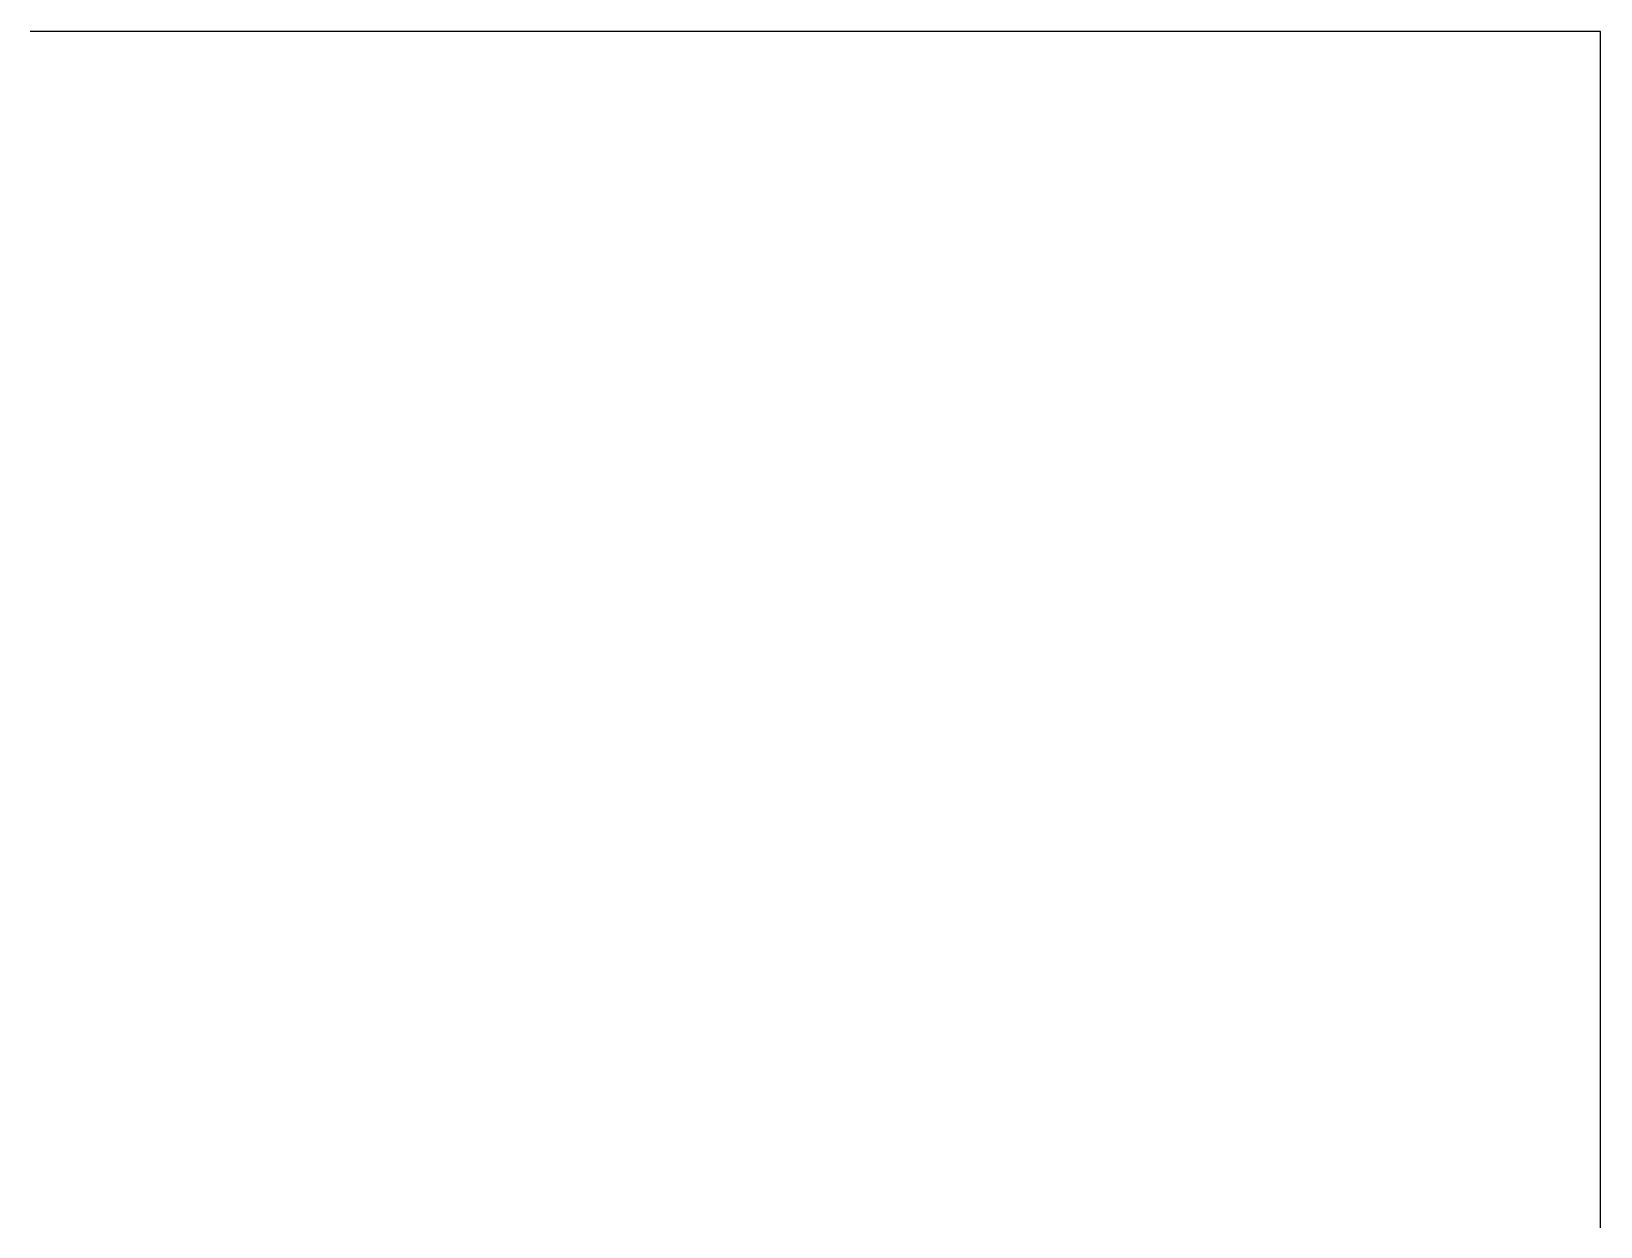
# Model space of a CAD drawing. Extents: x 7 to 316, y 15 to 485.
# Drawn here: x 238.7 to 315.9, y 426.4 to 485.2 of the extents above; entities that cross this region are included whole.
import ezdxf

# ---------------------------------------------------------------- set-up
doc = ezdxf.new("R2010")
doc.units = 0

msp = doc.modelspace()

# ---------------------------------------------------------------- linework, layer by layer
at = {"layer": 'contour_0'}
for p, q in [((238.75, 485.25), (238.625, 485.25)), ((238.875, 485.25), (238.75, 485.25)), ((239, 485.25), (238.875, 485.25)), ((239.125, 485.25), (239, 485.25)), ((239.25, 485.25), (239.125, 485.25)), ((239.375, 485.25), (239.25, 485.25)), ((239.5, 485.25), (239.375, 485.25)), ((239.625, 485.25), (239.5, 485.25)), ((239.75, 485.25), (239.625, 485.25)), ((239.875, 485.25), (239.75, 485.25)), ((240, 485.25), (239.875, 485.25)), ((240.125, 485.25), (240, 485.25)), ((240.25, 485.25), (240.125, 485.25)), ((240.375, 485.25), (240.25, 485.25)), ((240.5, 485.25), (240.375, 485.25)), ((240.625, 485.25), (240.5, 485.25)), ((240.75, 485.25), (240.625, 485.25)), ((240.875, 485.25), (240.75, 485.25)), ((241, 485.25), (240.875, 485.25)), ((241.125, 485.25), (241, 485.25)), ((241.25, 485.25), (241.125, 485.25)), ((241.375, 485.25), (241.25, 485.25)), ((241.5, 485.25), (241.375, 485.25)), ((241.625, 485.25), (241.5, 485.25)), ((241.75, 485.25), (241.625, 485.25)), ((241.875, 485.25), (241.75, 485.25)), ((242, 485.25), (241.875, 485.25)), ((242.125, 485.25), (242, 485.25)), ((242.25, 485.25), (242.125, 485.25)), ((242.375, 485.25), (242.25, 485.25)), ((242.5, 485.25), (242.375, 485.25)), ((242.625, 485.25), (242.5, 485.25)), ((242.75, 485.25), (242.625, 485.25)), ((242.875, 485.25), (242.75, 485.25)), ((243, 485.25), (242.875, 485.25)), ((243.125, 485.25), (243, 485.25)), ((243.25, 485.25), (243.125, 485.25)), ((243.375, 485.25), (243.25, 485.25)), ((243.5, 485.25), (243.375, 485.25)), ((243.625, 485.25), (243.5, 485.25)), ((243.75, 485.25), (243.625, 485.25)), ((243.875, 485.25), (243.75, 485.25)), ((244, 485.25), (243.875, 485.25)), ((244.125, 485.25), (244, 485.25)), ((244.25, 485.25), (244.125, 485.25)), ((244.375, 485.25), (244.25, 485.25)), ((244.5, 485.25), (244.375, 485.25)), ((244.625, 485.25), (244.5, 485.25)), ((244.75, 485.25), (244.625, 485.25)), ((244.875, 485.25), (244.75, 485.25)), ((245, 485.25), (244.875, 485.25)), ((245.125, 485.25), (245, 485.25)), ((245.25, 485.25), (245.125, 485.25)), ((245.375, 485.25), (245.25, 485.25)), ((245.5, 485.25), (245.375, 485.25)), ((245.625, 485.25), (245.5, 485.25)), ((245.75, 485.25), (245.625, 485.25)), ((245.875, 485.25), (245.75, 485.25)), ((246, 485.25), (245.875, 485.25)), ((246.125, 485.25), (246, 485.25)), ((246.25, 485.25), (246.125, 485.25)), ((246.375, 485.25), (246.25, 485.25)), ((246.5, 485.25), (246.375, 485.25)), ((246.625, 485.25), (246.5, 485.25)), ((246.75, 485.25), (246.625, 485.25)), ((246.875, 485.25), (246.75, 485.25)), ((247, 485.25), (246.875, 485.25)), ((247.125, 485.25), (247, 485.25)), ((247.25, 485.25), (247.125, 485.25)), ((247.375, 485.25), (247.25, 485.25)), ((247.5, 485.25), (247.375, 485.25)), ((247.625, 485.25), (247.5, 485.25)), ((247.75, 485.25), (247.625, 485.25)), ((247.875, 485.25), (247.75, 485.25)), ((248, 485.25), (247.875, 485.25)), ((248.125, 485.25), (248, 485.25)), ((248.25, 485.25), (248.125, 485.25)), ((248.375, 485.25), (248.25, 485.25)), ((248.5, 485.25), (248.375, 485.25)), ((248.625, 485.25), (248.5, 485.25)), ((248.75, 485.25), (248.625, 485.25)), ((248.875, 485.25), (248.75, 485.25)), ((249, 485.25), (248.875, 485.25)), ((249.125, 485.25), (249, 485.25)), ((249.25, 485.25), (249.125, 485.25)), ((249.375, 485.25), (249.25, 485.25)), ((249.5, 485.25), (249.375, 485.25)), ((249.625, 485.25), (249.5, 485.25)), ((249.75, 485.25), (249.625, 485.25)), ((249.875, 485.25), (249.75, 485.25)), ((250, 485.25), (249.875, 485.25)), ((250.125, 485.25), (250, 485.25)), ((250.25, 485.25), (250.125, 485.25)), ((250.375, 485.25), (250.25, 485.25)), ((250.5, 485.25), (250.375, 485.25)), ((250.625, 485.25), (250.5, 485.25)), ((250.75, 485.25), (250.625, 485.25)), ((250.875, 485.25), (250.75, 485.25)), ((251, 485.25), (250.875, 485.25)), ((251.125, 485.25), (251, 485.25)), ((251.25, 485.25), (251.125, 485.25)), ((251.375, 485.25), (251.25, 485.25)), ((251.5, 485.25), (251.375, 485.25)), ((251.625, 485.25), (251.5, 485.25)), ((251.75, 485.25), (251.625, 485.25)), ((251.875, 485.25), (251.75, 485.25)), ((252, 485.25), (251.875, 485.25)), ((252.125, 485.25), (252, 485.25)), ((252.25, 485.25), (252.125, 485.25)), ((252.375, 485.25), (252.25, 485.25)), ((252.5, 485.25), (252.375, 485.25)), ((252.625, 485.25), (252.5, 485.25)), ((252.75, 485.25), (252.625, 485.25)), ((252.875, 485.25), (252.75, 485.25)), ((253, 485.25), (252.875, 485.25)), ((253.125, 485.25), (253, 485.25)), ((253.25, 485.25), (253.125, 485.25)), ((253.375, 485.25), (253.25, 485.25)), ((253.5, 485.25), (253.375, 485.25)), ((253.625, 485.25), (253.5, 485.25)), ((253.75, 485.25), (253.625, 485.25)), ((253.875, 485.25), (253.75, 485.25)), ((254, 485.25), (253.875, 485.25)), ((254.125, 485.25), (254, 485.25)), ((254.25, 485.25), (254.125, 485.25)), ((254.375, 485.25), (254.25, 485.25)), ((254.5, 485.25), (254.375, 485.25)), ((254.625, 485.25), (254.5, 485.25)), ((254.75, 485.25), (254.625, 485.25)), ((254.875, 485.25), (254.75, 485.25)), ((255, 485.25), (254.875, 485.25)), ((255.125, 485.25), (255, 485.25)), ((255.25, 485.25), (255.125, 485.25)), ((255.375, 485.25), (255.25, 485.25)), ((255.5, 485.25), (255.375, 485.25)), ((255.625, 485.25), (255.5, 485.25)), ((255.75, 485.25), (255.625, 485.25)), ((255.875, 485.25), (255.75, 485.25)), ((256, 485.25), (255.875, 485.25)), ((256.125, 485.25), (256, 485.25)), ((256.25, 485.25), (256.125, 485.25)), ((256.375, 485.25), (256.25, 485.25)), ((256.5, 485.25), (256.375, 485.25)), ((256.625, 485.25), (256.5, 485.25)), ((256.75, 485.25), (256.625, 485.25)), ((256.875, 485.25), (256.75, 485.25)), ((257, 485.25), (256.875, 485.25)), ((257.125, 485.25), (257, 485.25)), ((257.25, 485.25), (257.125, 485.25)), ((257.375, 485.25), (257.25, 485.25)), ((257.5, 485.25), (257.375, 485.25)), ((257.625, 485.25), (257.5, 485.25)), ((257.75, 485.25), (257.625, 485.25)), ((257.875, 485.25), (257.75, 485.25)), ((258, 485.25), (257.875, 485.25)), ((258.125, 485.25), (258, 485.25)), ((258.25, 485.25), (258.125, 485.25)), ((258.375, 485.25), (258.25, 485.25)), ((258.5, 485.25), (258.375, 485.25)), ((258.625, 485.25), (258.5, 485.25)), ((258.75, 485.25), (258.625, 485.25)), ((258.875, 485.25), (258.75, 485.25)), ((259, 485.25), (258.875, 485.25)), ((259.125, 485.25), (259, 485.25)), ((259.25, 485.25), (259.125, 485.25)), ((259.375, 485.25), (259.25, 485.25)), ((259.5, 485.25), (259.375, 485.25)), ((259.625, 485.25), (259.5, 485.25)), ((259.75, 485.25), (259.625, 485.25)), ((259.875, 485.25), (259.75, 485.25)), ((260, 485.25), (259.875, 485.25)), ((260.125, 485.25), (260, 485.25)), ((260.25, 485.25), (260.125, 485.25)), ((260.375, 485.25), (260.25, 485.25)), ((260.5, 485.25), (260.375, 485.25)), ((260.625, 485.25), (260.5, 485.25)), ((260.75, 485.25), (260.625, 485.25)), ((260.875, 485.25), (260.75, 485.25)), ((261, 485.25), (260.875, 485.25)), ((261.125, 485.25), (261, 485.25)), ((261.25, 485.25), (261.125, 485.25)), ((261.375, 485.25), (261.25, 485.25)), ((261.5, 485.25), (261.375, 485.25)), ((261.625, 485.25), (261.5, 485.25)), ((261.75, 485.25), (261.625, 485.25)), ((261.875, 485.25), (261.75, 485.25)), ((262, 485.25), (261.875, 485.25)), ((262.125, 485.25), (262, 485.25)), ((262.25, 485.25), (262.125, 485.25)), ((262.375, 485.25), (262.25, 485.25)), ((262.5, 485.25), (262.375, 485.25)), ((262.625, 485.25), (262.5, 485.25)), ((262.75, 485.25), (262.625, 485.25)), ((262.875, 485.25), (262.75, 485.25)), ((263, 485.25), (262.875, 485.25)), ((263.125, 485.25), (263, 485.25)), ((263.25, 485.25), (263.125, 485.25)), ((263.375, 485.25), (263.25, 485.25)), ((263.5, 485.25), (263.375, 485.25)), ((263.625, 485.25), (263.5, 485.25)), ((263.75, 485.25), (263.625, 485.25)), ((263.875, 485.25), (263.75, 485.25)), ((264, 485.25), (263.875, 485.25)), ((264.125, 485.25), (264, 485.25)), ((264.25, 485.25), (264.125, 485.25)), ((264.375, 485.25), (264.25, 485.25)), ((264.5, 485.25), (264.375, 485.25)), ((264.625, 485.25), (264.5, 485.25)), ((264.75, 485.25), (264.625, 485.25)), ((264.875, 485.25), (264.75, 485.25)), ((265, 485.25), (264.875, 485.25)), ((265.125, 485.25), (265, 485.25)), ((265.25, 485.25), (265.125, 485.25)), ((265.375, 485.25), (265.25, 485.25)), ((265.5, 485.25), (265.375, 485.25)), ((265.625, 485.25), (265.5, 485.25)), ((265.75, 485.25), (265.625, 485.25)), ((265.875, 485.25), (265.75, 485.25)), ((266, 485.25), (265.875, 485.25)), ((266.125, 485.25), (266, 485.25)), ((266.25, 485.25), (266.125, 485.25)), ((266.375, 485.25), (266.25, 485.25)), ((266.5, 485.25), (266.375, 485.25)), ((266.625, 485.25), (266.5, 485.25)), ((266.75, 485.25), (266.625, 485.25)), ((266.875, 485.25), (266.75, 485.25)), ((267, 485.25), (266.875, 485.25)), ((267.125, 485.25), (267, 485.25)), ((267.25, 485.25), (267.125, 485.25)), ((267.375, 485.25), (267.25, 485.25)), ((267.5, 485.25), (267.375, 485.25)), ((267.625, 485.25), (267.5, 485.25)), ((267.75, 485.25), (267.625, 485.25)), ((267.875, 485.25), (267.75, 485.25)), ((268, 485.25), (267.875, 485.25)), ((268.125, 485.25), (268, 485.25)), ((268.25, 485.25), (268.125, 485.25)), ((268.375, 485.25), (268.25, 485.25)), ((268.5, 485.25), (268.375, 485.25)), ((268.625, 485.25), (268.5, 485.25)), ((268.75, 485.25), (268.625, 485.25)), ((268.875, 485.25), (268.75, 485.25)), ((269, 485.25), (268.875, 485.25)), ((269.125, 485.25), (269, 485.25)), ((269.25, 485.25), (269.125, 485.25)), ((269.375, 485.25), (269.25, 485.25)), ((269.5, 485.25), (269.375, 485.25)), ((269.625, 485.25), (269.5, 485.25)), ((269.75, 485.25), (269.625, 485.25)), ((269.875, 485.25), (269.75, 485.25)), ((270, 485.25), (269.875, 485.25)), ((270.125, 485.25), (270, 485.25)), ((270.25, 485.25), (270.125, 485.25)), ((270.375, 485.25), (270.25, 485.25)), ((270.5, 485.25), (270.375, 485.25)), ((270.625, 485.25), (270.5, 485.25)), ((270.75, 485.25), (270.625, 485.25)), ((270.875, 485.25), (270.75, 485.25)), ((271, 485.25), (270.875, 485.25)), ((271.125, 485.25), (271, 485.25)), ((271.25, 485.25), (271.125, 485.25)), ((271.375, 485.25), (271.25, 485.25)), ((271.5, 485.25), (271.375, 485.25)), ((271.625, 485.25), (271.5, 485.25)), ((271.75, 485.25), (271.625, 485.25)), ((271.875, 485.25), (271.75, 485.25)), ((272, 485.25), (271.875, 485.25)), ((272.125, 485.25), (272, 485.25)), ((272.25, 485.25), (272.125, 485.25)), ((272.375, 485.25), (272.25, 485.25)), ((272.5, 485.25), (272.375, 485.25)), ((272.625, 485.25), (272.5, 485.25)), ((272.75, 485.25), (272.625, 485.25)), ((272.875, 485.25), (272.75, 485.25)), ((273, 485.25), (272.875, 485.25)), ((273.125, 485.25), (273, 485.25)), ((273.25, 485.25), (273.125, 485.25)), ((273.375, 485.25), (273.25, 485.25)), ((273.5, 485.25), (273.375, 485.25)), ((273.625, 485.25), (273.5, 485.25)), ((273.75, 485.25), (273.625, 485.25)), ((273.875, 485.25), (273.75, 485.25)), ((274, 485.25), (273.875, 485.25)), ((274.125, 485.25), (274, 485.25)), ((274.25, 485.25), (274.125, 485.25)), ((274.375, 485.25), (274.25, 485.25)), ((274.5, 485.25), (274.375, 485.25)), ((274.625, 485.25), (274.5, 485.25)), ((274.75, 485.25), (274.625, 485.25)), ((274.875, 485.25), (274.75, 485.25)), ((275, 485.25), (274.875, 485.25)), ((275.125, 485.25), (275, 485.25)), ((275.25, 485.25), (275.125, 485.25)), ((275.375, 485.25), (275.25, 485.25)), ((275.5, 485.25), (275.375, 485.25)), ((275.625, 485.25), (275.5, 485.25)), ((275.75, 485.25), (275.625, 485.25)), ((275.875, 485.25), (275.75, 485.25)), ((276, 485.25), (275.875, 485.25)), ((276.125, 485.25), (276, 485.25)), ((276.25, 485.25), (276.125, 485.25)), ((276.375, 485.25), (276.25, 485.25)), ((276.5, 485.25), (276.375, 485.25)), ((276.625, 485.25), (276.5, 485.25)), ((276.75, 485.25), (276.625, 485.25)), ((276.875, 485.25), (276.75, 485.25)), ((277, 485.25), (276.875, 485.25)), ((277.125, 485.25), (277, 485.25)), ((277.25, 485.25), (277.125, 485.25)), ((277.375, 485.25), (277.25, 485.25)), ((277.5, 485.25), (277.375, 485.25)), ((277.625, 485.25), (277.5, 485.25)), ((277.75, 485.25), (277.625, 485.25)), ((277.875, 485.25), (277.75, 485.25)), ((278, 485.25), (277.875, 485.25)), ((278.125, 485.25), (278, 485.25)), ((278.25, 485.25), (278.125, 485.25)), ((278.375, 485.25), (278.25, 485.25)), ((278.5, 485.25), (278.375, 485.25)), ((278.625, 485.25), (278.5, 485.25)), ((278.75, 485.25), (278.625, 485.25)), ((278.875, 485.25), (278.75, 485.25)), ((279, 485.25), (278.875, 485.25)), ((279.125, 485.25), (279, 485.25)), ((279.25, 485.25), (279.125, 485.25)), ((279.375, 485.25), (279.25, 485.25)), ((279.5, 485.25), (279.375, 485.25)), ((279.625, 485.25), (279.5, 485.25)), ((279.75, 485.25), (279.625, 485.25)), ((279.875, 485.25), (279.75, 485.25)), ((280, 485.25), (279.875, 485.25)), ((280.125, 485.25), (280, 485.25)), ((280.25, 485.25), (280.125, 485.25)), ((280.375, 485.25), (280.25, 485.25)), ((280.5, 485.25), (280.375, 485.25)), ((280.625, 485.25), (280.5, 485.25)), ((280.75, 485.25), (280.625, 485.25)), ((280.875, 485.25), (280.75, 485.25)), ((281, 485.25), (280.875, 485.25)), ((281.125, 485.25), (281, 485.25)), ((281.25, 485.25), (281.125, 485.25)), ((281.375, 485.25), (281.25, 485.25)), ((281.5, 485.25), (281.375, 485.25)), ((281.625, 485.25), (281.5, 485.25)), ((281.75, 485.25), (281.625, 485.25)), ((281.875, 485.25), (281.75, 485.25)), ((282, 485.25), (281.875, 485.25)), ((282.125, 485.25), (282, 485.25)), ((282.25, 485.25), (282.125, 485.25)), ((282.375, 485.25), (282.25, 485.25)), ((282.5, 485.25), (282.375, 485.25)), ((282.625, 485.25), (282.5, 485.25)), ((282.75, 485.25), (282.625, 485.25)), ((282.875, 485.25), (282.75, 485.25)), ((283, 485.25), (282.875, 485.25)), ((283.125, 485.25), (283, 485.25)), ((283.25, 485.25), (283.125, 485.25)), ((283.375, 485.25), (283.25, 485.25)), ((283.5, 485.25), (283.375, 485.25)), ((283.625, 485.25), (283.5, 485.25)), ((283.75, 485.25), (283.625, 485.25)), ((283.875, 485.25), (283.75, 485.25)), ((284, 485.25), (283.875, 485.25)), ((284.125, 485.25), (284, 485.25)), ((284.25, 485.25), (284.125, 485.25)), ((284.375, 485.25), (284.25, 485.25)), ((284.5, 485.25), (284.375, 485.25)), ((284.625, 485.25), (284.5, 485.25)), ((284.75, 485.25), (284.625, 485.25)), ((284.875, 485.25), (284.75, 485.25)), ((285, 485.25), (284.875, 485.25)), ((285.125, 485.25), (285, 485.25)), ((285.25, 485.25), (285.125, 485.25)), ((285.375, 485.25), (285.25, 485.25)), ((285.5, 485.25), (285.375, 485.25)), ((285.625, 485.25), (285.5, 485.25)), ((285.75, 485.25), (285.625, 485.25)), ((285.875, 485.25), (285.75, 485.25)), ((286, 485.25), (285.875, 485.25)), ((286.125, 485.25), (286, 485.25)), ((286.25, 485.25), (286.125, 485.25)), ((286.375, 485.25), (286.25, 485.25)), ((286.5, 485.25), (286.375, 485.25)), ((286.625, 485.25), (286.5, 485.25)), ((286.75, 485.25), (286.625, 485.25)), ((286.875, 485.25), (286.75, 485.25)), ((287, 485.25), (286.875, 485.25)), ((287.125, 485.25), (287, 485.25)), ((287.25, 485.25), (287.125, 485.25)), ((287.375, 485.25), (287.25, 485.25)), ((287.5, 485.25), (287.375, 485.25)), ((287.625, 485.25), (287.5, 485.25)), ((287.75, 485.25), (287.625, 485.25)), ((287.875, 485.25), (287.75, 485.25)), ((288, 485.25), (287.875, 485.25)), ((288.125, 485.25), (288, 485.25)), ((288.25, 485.25), (288.125, 485.25)), ((288.375, 485.25), (288.25, 485.25)), ((288.5, 485.25), (288.375, 485.25)), ((288.625, 485.25), (288.5, 485.25)), ((288.75, 485.25), (288.625, 485.25)), ((288.875, 485.25), (288.75, 485.25)), ((289, 485.25), (288.875, 485.25)), ((289.125, 485.25), (289, 485.25)), ((289.25, 485.25), (289.125, 485.25)), ((289.375, 485.25), (289.25, 485.25)), ((289.5, 485.25), (289.375, 485.25)), ((289.625, 485.25), (289.5, 485.25)), ((289.75, 485.25), (289.625, 485.25)), ((289.875, 485.25), (289.75, 485.25)), ((290, 485.25), (289.875, 485.25)), ((290.125, 485.25), (290, 485.25)), ((290.25, 485.25), (290.125, 485.25)), ((290.375, 485.25), (290.25, 485.25)), ((290.5, 485.25), (290.375, 485.25)), ((290.625, 485.25), (290.5, 485.25)), ((290.75, 485.25), (290.625, 485.25)), ((290.875, 485.25), (290.75, 485.25)), ((291, 485.25), (290.875, 485.25)), ((291.125, 485.25), (291, 485.25)), ((291.25, 485.25), (291.125, 485.25)), ((291.375, 485.25), (291.25, 485.25)), ((291.5, 485.25), (291.375, 485.25)), ((291.625, 485.25), (291.5, 485.25)), ((291.75, 485.25), (291.625, 485.25)), ((291.875, 485.25), (291.75, 485.25)), ((292, 485.25), (291.875, 485.25)), ((292.125, 485.25), (292, 485.25)), ((292.25, 485.25), (292.125, 485.25)), ((292.375, 485.25), (292.25, 485.25)), ((292.5, 485.25), (292.375, 485.25)), ((292.625, 485.25), (292.5, 485.25)), ((292.75, 485.25), (292.625, 485.25)), ((292.875, 485.25), (292.75, 485.25)), ((293, 485.25), (292.875, 485.25)), ((293.125, 485.25), (293, 485.25)), ((293.25, 485.25), (293.125, 485.25)), ((293.375, 485.25), (293.25, 485.25)), ((293.5, 485.25), (293.375, 485.25)), ((293.625, 485.25), (293.5, 485.25)), ((293.75, 485.25), (293.625, 485.25)), ((293.875, 485.25), (293.75, 485.25)), ((294, 485.25), (293.875, 485.25)), ((294.125, 485.25), (294, 485.25)), ((294.25, 485.25), (294.125, 485.25)), ((294.375, 485.25), (294.25, 485.25)), ((294.5, 485.25), (294.375, 485.25)), ((294.625, 485.25), (294.5, 485.25)), ((294.75, 485.25), (294.625, 485.25)), ((294.875, 485.25), (294.75, 485.25)), ((295, 485.25), (294.875, 485.25)), ((295.125, 485.25), (295, 485.25)), ((295.25, 485.25), (295.125, 485.25)), ((295.375, 485.25), (295.25, 485.25)), ((295.5, 485.25), (295.375, 485.25)), ((295.625, 485.25), (295.5, 485.25)), ((295.75, 485.25), (295.625, 485.25)), ((295.875, 485.25), (295.75, 485.25)), ((296, 485.25), (295.875, 485.25)), ((296.125, 485.25), (296, 485.25)), ((296.25, 485.25), (296.125, 485.25)), ((296.375, 485.25), (296.25, 485.25)), ((296.5, 485.25), (296.375, 485.25)), ((296.625, 485.25), (296.5, 485.25)), ((296.75, 485.25), (296.625, 485.25)), ((296.875, 485.25), (296.75, 485.25)), ((297, 485.25), (296.875, 485.25)), ((297.125, 485.25), (297, 485.25)), ((297.25, 485.25), (297.125, 485.25)), ((297.375, 485.25), (297.25, 485.25)), ((297.5, 485.25), (297.375, 485.25)), ((297.625, 485.25), (297.5, 485.25)), ((297.75, 485.25), (297.625, 485.25)), ((297.875, 485.25), (297.75, 485.25)), ((298, 485.25), (297.875, 485.25)), ((298.125, 485.25), (298, 485.25)), ((298.25, 485.25), (298.125, 485.25)), ((298.375, 485.25), (298.25, 485.25)), ((298.5, 485.25), (298.375, 485.25)), ((298.625, 485.25), (298.5, 485.25)), ((298.75, 485.25), (298.625, 485.25)), ((298.875, 485.25), (298.75, 485.25)), ((299, 485.25), (298.875, 485.25)), ((299.125, 485.25), (299, 485.25)), ((299.25, 485.25), (299.125, 485.25)), ((299.375, 485.25), (299.25, 485.25)), ((299.5, 485.25), (299.375, 485.25)), ((299.625, 485.25), (299.5, 485.25)), ((299.75, 485.25), (299.625, 485.25)), ((299.875, 485.25), (299.75, 485.25)), ((300, 485.25), (299.875, 485.25)), ((300.125, 485.25), (300, 485.25)), ((300.25, 485.25), (300.125, 485.25)), ((300.375, 485.25), (300.25, 485.25)), ((300.5, 485.25), (300.375, 485.25)), ((300.625, 485.25), (300.5, 485.25)), ((300.75, 485.25), (300.625, 485.25)), ((300.875, 485.25), (300.75, 485.25)), ((301, 485.25), (300.875, 485.25)), ((301.125, 485.25), (301, 485.25)), ((301.25, 485.25), (301.125, 485.25)), ((301.375, 485.25), (301.25, 485.25)), ((301.5, 485.25), (301.375, 485.25)), ((301.625, 485.25), (301.5, 485.25)), ((301.75, 485.25), (301.625, 485.25)), ((301.875, 485.25), (301.75, 485.25)), ((302, 485.25), (301.875, 485.25)), ((302.125, 485.25), (302, 485.25)), ((302.25, 485.25), (302.125, 485.25)), ((302.375, 485.25), (302.25, 485.25)), ((302.5, 485.25), (302.375, 485.25)), ((302.625, 485.25), (302.5, 485.25)), ((302.75, 485.25), (302.625, 485.25)), ((302.875, 485.25), (302.75, 485.25)), ((303, 485.25), (302.875, 485.25)), ((303.125, 485.25), (303, 485.25)), ((303.25, 485.25), (303.125, 485.25)), ((303.375, 485.25), (303.25, 485.25)), ((303.5, 485.25), (303.375, 485.25)), ((303.625, 485.25), (303.5, 485.25)), ((303.75, 485.25), (303.625, 485.25)), ((303.875, 485.25), (303.75, 485.25)), ((304, 485.25), (303.875, 485.25)), ((304.125, 485.25), (304, 485.25)), ((304.25, 485.25), (304.125, 485.25)), ((304.375, 485.25), (304.25, 485.25)), ((304.5, 485.25), (304.375, 485.25)), ((304.625, 485.25), (304.5, 485.25)), ((304.75, 485.25), (304.625, 485.25)), ((304.875, 485.25), (304.75, 485.25)), ((305, 485.25), (304.875, 485.25)), ((305.125, 485.25), (305, 485.25)), ((305.25, 485.25), (305.125, 485.25)), ((305.375, 485.25), (305.25, 485.25)), ((305.5, 485.25), (305.375, 485.25)), ((305.625, 485.25), (305.5, 485.25)), ((305.75, 485.25), (305.625, 485.25)), ((305.875, 485.25), (305.75, 485.25)), ((306, 485.25), (305.875, 485.25)), ((306.125, 485.25), (306, 485.25)), ((306.25, 485.25), (306.125, 485.25)), ((306.375, 485.25), (306.25, 485.25)), ((306.5, 485.25), (306.375, 485.25)), ((306.625, 485.25), (306.5, 485.25)), ((306.75, 485.25), (306.625, 485.25)), ((306.875, 485.25), (306.75, 485.25)), ((307, 485.25), (306.875, 485.25)), ((307.125, 485.25), (307, 485.25)), ((307.25, 485.25), (307.125, 485.25)), ((307.375, 485.25), (307.25, 485.25)), ((307.5, 485.25), (307.375, 485.25)), ((307.625, 485.25), (307.5, 485.25)), ((307.75, 485.25), (307.625, 485.25)), ((307.875, 485.25), (307.75, 485.25)), ((308, 485.25), (307.875, 485.25)), ((308.125, 485.25), (308, 485.25)), ((308.25, 485.25), (308.125, 485.25)), ((308.375, 485.25), (308.25, 485.25)), ((308.5, 485.25), (308.375, 485.25)), ((308.625, 485.25), (308.5, 485.25)), ((308.75, 485.25), (308.625, 485.25)), ((308.875, 485.25), (308.75, 485.25)), ((309, 485.25), (308.875, 485.25)), ((309.125, 485.25), (309, 485.25)), ((309.25, 485.25), (309.125, 485.25)), ((309.375, 485.25), (309.25, 485.25)), ((309.5, 485.25), (309.375, 485.25)), ((309.625, 485.25), (309.5, 485.25)), ((309.75, 485.25), (309.625, 485.25)), ((309.875, 485.25), (309.75, 485.25)), ((310, 485.25), (309.875, 485.25)), ((310.125, 485.25), (310, 485.25)), ((310.25, 485.25), (310.125, 485.25)), ((310.375, 485.25), (310.25, 485.25)), ((310.5, 485.25), (310.375, 485.25)), ((310.625, 485.25), (310.5, 485.25)), ((310.75, 485.25), (310.625, 485.25)), ((310.875, 485.25), (310.75, 485.25)), ((311, 485.25), (310.875, 485.25)), ((311.125, 485.25), (311, 485.25)), ((311.25, 485.25), (311.125, 485.25)), ((311.375, 485.25), (311.25, 485.25)), ((311.5, 485.25), (311.375, 485.25)), ((311.625, 485.25), (311.5, 485.25)), ((311.75, 485.25), (311.625, 485.25)), ((311.875, 485.25), (311.75, 485.25)), ((312, 485.25), (311.875, 485.25)), ((312.125, 485.25), (312, 485.25)), ((312.25, 485.25), (312.125, 485.25)), ((312.375, 485.25), (312.25, 485.25)), ((312.5, 485.25), (312.375, 485.25)), ((312.625, 485.25), (312.5, 485.25)), ((312.75, 485.25), (312.625, 485.25)), ((312.875, 485.25), (312.75, 485.25)), ((313, 485.25), (312.875, 485.25)), ((313.125, 485.25), (313, 485.25)), ((313.25, 485.25), (313.125, 485.25)), ((313.375, 485.25), (313.25, 485.25)), ((313.5, 485.25), (313.375, 485.25)), ((313.625, 485.25), (313.5, 485.25)), ((313.75, 485.25), (313.625, 485.25)), ((313.875, 485.25), (313.75, 485.25)), ((314, 485.25), (313.875, 485.25)), ((314.125, 485.25), (314, 485.25)), ((314.25, 485.25), (314.125, 485.25)), ((314.375, 485.25), (314.25, 485.25)), ((314.5, 485.25), (314.375, 485.25)), ((314.625, 485.25), (314.5, 485.25)), ((314.75, 485.25), (314.625, 485.25)), ((314.875, 485.25), (314.75, 485.25)), ((315, 485.25), (314.875, 485.25)), ((315.125, 485.25), (315, 485.25)), ((315.25, 485.25), (315.125, 485.25)), ((315.375, 485.25), (315.25, 485.25)), ((315.5, 485.25), (315.375, 485.25)), ((315.625, 485.25), (315.5, 485.25)), ((315.75, 485.25), (315.625, 485.25)), ((315.875, 485.25), (315.75, 485.25)), ((315.875, 485.125), (315.875, 485.25)), ((315.875, 485), (315.875, 485.125)), ((315.875, 484.875), (315.875, 485)), ((315.875, 484.75), (315.875, 484.875)), ((315.875, 484.625), (315.875, 484.75)), ((315.875, 484.5), (315.875, 484.625)), ((315.875, 484.375), (315.875, 484.5)), ((315.875, 484.25), (315.875, 484.375)), ((315.875, 484.125), (315.875, 484.25)), ((315.875, 484), (315.875, 484.125)), ((315.875, 483.875), (315.875, 484)), ((315.875, 483.75), (315.875, 483.875)), ((315.875, 483.625), (315.875, 483.75)), ((315.875, 483.5), (315.875, 483.625)), ((315.875, 483.375), (315.875, 483.5)), ((315.875, 483.25), (315.875, 483.375)), ((315.875, 483.125), (315.875, 483.25)), ((315.875, 483), (315.875, 483.125)), ((315.875, 482.875), (315.875, 483)), ((315.875, 482.75), (315.875, 482.875)), ((315.875, 482.625), (315.875, 482.75)), ((315.875, 482.5), (315.875, 482.625)), ((315.875, 482.375), (315.875, 482.5)), ((315.875, 482.25), (315.875, 482.375)), ((315.875, 482.125), (315.875, 482.25)), ((315.875, 482), (315.875, 482.125)), ((315.875, 481.875), (315.875, 482)), ((315.875, 481.75), (315.875, 481.875)), ((315.875, 481.625), (315.875, 481.75)), ((315.875, 481.5), (315.875, 481.625)), ((315.875, 481.375), (315.875, 481.5)), ((315.875, 481.25), (315.875, 481.375)), ((315.875, 481.125), (315.875, 481.25)), ((315.875, 481), (315.875, 481.125)), ((315.875, 480.875), (315.875, 481)), ((315.875, 480.75), (315.875, 480.875)), ((315.875, 480.625), (315.875, 480.75)), ((315.875, 480.5), (315.875, 480.625)), ((315.875, 480.375), (315.875, 480.5)), ((315.875, 480.25), (315.875, 480.375)), ((315.875, 480.125), (315.875, 480.25)), ((315.875, 480), (315.875, 480.125)), ((315.875, 479.875), (315.875, 480)), ((315.875, 479.75), (315.875, 479.875)), ((315.875, 479.625), (315.875, 479.75)), ((315.875, 479.5), (315.875, 479.625)), ((315.875, 479.375), (315.875, 479.5)), ((315.875, 479.25), (315.875, 479.375)), ((315.875, 479.125), (315.875, 479.25)), ((315.875, 479), (315.875, 479.125)), ((315.875, 478.875), (315.875, 479)), ((315.875, 478.75), (315.875, 478.875)), ((315.875, 478.625), (315.875, 478.75)), ((315.875, 478.5), (315.875, 478.625)), ((315.875, 478.375), (315.875, 478.5)), ((315.875, 478.25), (315.875, 478.375)), ((315.875, 478.125), (315.875, 478.25)), ((315.875, 478), (315.875, 478.125)), ((315.875, 477.875), (315.875, 478)), ((315.875, 477.75), (315.875, 477.875)), ((315.875, 477.625), (315.875, 477.75)), ((315.875, 477.5), (315.875, 477.625)), ((315.875, 477.375), (315.875, 477.5)), ((315.875, 477.25), (315.875, 477.375)), ((315.875, 477.125), (315.875, 477.25)), ((315.875, 477), (315.875, 477.125)), ((315.875, 476.875), (315.875, 477)), ((315.875, 476.75), (315.875, 476.875)), ((315.875, 476.625), (315.875, 476.75)), ((315.875, 476.5), (315.875, 476.625)), ((315.875, 476.375), (315.875, 476.5)), ((315.875, 476.25), (315.875, 476.375)), ((315.875, 476.125), (315.875, 476.25)), ((315.875, 476), (315.875, 476.125)), ((315.875, 475.875), (315.875, 476)), ((315.875, 475.75), (315.875, 475.875)), ((315.875, 475.625), (315.875, 475.75)), ((315.875, 475.5), (315.875, 475.625)), ((315.875, 475.375), (315.875, 475.5)), ((315.875, 475.25), (315.875, 475.375)), ((315.875, 475.125), (315.875, 475.25)), ((315.875, 475), (315.875, 475.125)), ((315.875, 474.875), (315.875, 475)), ((315.875, 474.75), (315.875, 474.875)), ((315.875, 474.625), (315.875, 474.75)), ((315.875, 474.5), (315.875, 474.625)), ((315.875, 474.375), (315.875, 474.5)), ((315.875, 474.25), (315.875, 474.375)), ((315.875, 474.125), (315.875, 474.25)), ((315.875, 474), (315.875, 474.125)), ((315.875, 473.875), (315.875, 474)), ((315.875, 473.75), (315.875, 473.875)), ((315.875, 473.625), (315.875, 473.75)), ((315.875, 473.5), (315.875, 473.625)), ((315.875, 473.375), (315.875, 473.5)), ((315.875, 473.25), (315.875, 473.375)), ((315.875, 473.125), (315.875, 473.25)), ((315.875, 473), (315.875, 473.125)), ((315.875, 472.875), (315.875, 473)), ((315.875, 472.75), (315.875, 472.875)), ((315.875, 472.625), (315.875, 472.75)), ((315.875, 472.5), (315.875, 472.625)), ((315.875, 472.375), (315.875, 472.5)), ((315.875, 472.25), (315.875, 472.375)), ((315.875, 472.125), (315.875, 472.25)), ((315.875, 472), (315.875, 472.125)), ((315.875, 471.875), (315.875, 472)), ((315.875, 471.75), (315.875, 471.875)), ((315.875, 471.625), (315.875, 471.75)), ((315.875, 471.5), (315.875, 471.625)), ((315.875, 471.375), (315.875, 471.5)), ((315.875, 471.25), (315.875, 471.375)), ((315.875, 471.125), (315.875, 471.25)), ((315.875, 471), (315.875, 471.125)), ((315.875, 470.875), (315.875, 471)), ((315.875, 470.75), (315.875, 470.875)), ((315.875, 470.625), (315.875, 470.75)), ((315.875, 470.5), (315.875, 470.625)), ((315.875, 470.375), (315.875, 470.5)), ((315.875, 470.25), (315.875, 470.375)), ((315.875, 470.125), (315.875, 470.25)), ((315.875, 470), (315.875, 470.125)), ((315.875, 469.875), (315.875, 470)), ((315.875, 469.75), (315.875, 469.875)), ((315.875, 469.625), (315.875, 469.75)), ((315.875, 469.5), (315.875, 469.625)), ((315.875, 469.375), (315.875, 469.5)), ((315.875, 469.25), (315.875, 469.375)), ((315.875, 469.125), (315.875, 469.25)), ((315.875, 469), (315.875, 469.125)), ((315.875, 468.875), (315.875, 469)), ((315.875, 468.75), (315.875, 468.875)), ((315.875, 468.625), (315.875, 468.75)), ((315.875, 468.5), (315.875, 468.625)), ((315.875, 468.375), (315.875, 468.5)), ((315.875, 468.25), (315.875, 468.375)), ((315.875, 468.125), (315.875, 468.25)), ((315.875, 468), (315.875, 468.125)), ((315.875, 467.875), (315.875, 468)), ((315.875, 467.75), (315.875, 467.875)), ((315.875, 467.625), (315.875, 467.75)), ((315.875, 467.5), (315.875, 467.625)), ((315.875, 467.375), (315.875, 467.5)), ((315.875, 467.25), (315.875, 467.375)), ((315.875, 467.125), (315.875, 467.25)), ((315.875, 467), (315.875, 467.125)), ((315.875, 466.875), (315.875, 467)), ((315.875, 466.75), (315.875, 466.875)), ((315.875, 466.625), (315.875, 466.75)), ((315.875, 466.5), (315.875, 466.625)), ((315.875, 466.375), (315.875, 466.5)), ((315.875, 466.25), (315.875, 466.375)), ((315.875, 466.125), (315.875, 466.25)), ((315.875, 466), (315.875, 466.125)), ((315.875, 465.875), (315.875, 466)), ((315.875, 465.75), (315.875, 465.875)), ((315.875, 465.625), (315.875, 465.75)), ((315.875, 465.5), (315.875, 465.625)), ((315.875, 465.375), (315.875, 465.5)), ((315.875, 465.25), (315.875, 465.375)), ((315.875, 465.125), (315.875, 465.25)), ((315.875, 465), (315.875, 465.125)), ((315.875, 464.875), (315.875, 465)), ((315.875, 464.75), (315.875, 464.875)), ((315.875, 464.625), (315.875, 464.75)), ((315.875, 464.5), (315.875, 464.625)), ((315.875, 464.375), (315.875, 464.5)), ((315.875, 464.25), (315.875, 464.375)), ((315.875, 464.125), (315.875, 464.25)), ((315.875, 464), (315.875, 464.125)), ((315.875, 463.875), (315.875, 464)), ((315.875, 463.75), (315.875, 463.875)), ((315.875, 463.625), (315.875, 463.75)), ((315.875, 463.5), (315.875, 463.625)), ((315.875, 463.375), (315.875, 463.5)), ((315.875, 463.25), (315.875, 463.375)), ((315.875, 463.125), (315.875, 463.25)), ((315.875, 463), (315.875, 463.125)), ((315.875, 462.875), (315.875, 463)), ((315.875, 462.75), (315.875, 462.875)), ((315.875, 462.625), (315.875, 462.75)), ((315.875, 462.5), (315.875, 462.625)), ((315.875, 462.375), (315.875, 462.5)), ((315.875, 462.25), (315.875, 462.375)), ((315.875, 462.125), (315.875, 462.25)), ((315.875, 462), (315.875, 462.125)), ((315.875, 461.875), (315.875, 462)), ((315.875, 461.75), (315.875, 461.875)), ((315.875, 461.625), (315.875, 461.75)), ((315.875, 461.5), (315.875, 461.625)), ((315.875, 461.375), (315.875, 461.5)), ((315.875, 461.25), (315.875, 461.375)), ((315.875, 461.125), (315.875, 461.25)), ((315.875, 461), (315.875, 461.125)), ((315.875, 460.875), (315.875, 461)), ((315.875, 460.75), (315.875, 460.875)), ((315.875, 460.625), (315.875, 460.75)), ((315.875, 460.5), (315.875, 460.625)), ((315.875, 460.375), (315.875, 460.5)), ((315.875, 460.25), (315.875, 460.375)), ((315.875, 460.125), (315.875, 460.25)), ((315.875, 460), (315.875, 460.125)), ((315.875, 459.875), (315.875, 460)), ((315.875, 459.75), (315.875, 459.875)), ((315.875, 459.625), (315.875, 459.75)), ((315.875, 459.5), (315.875, 459.625)), ((315.875, 459.375), (315.875, 459.5)), ((315.875, 459.25), (315.875, 459.375)), ((315.875, 459.125), (315.875, 459.25)), ((315.875, 459), (315.875, 459.125)), ((315.875, 458.875), (315.875, 459)), ((315.875, 458.75), (315.875, 458.875)), ((315.875, 458.625), (315.875, 458.75)), ((315.875, 458.5), (315.875, 458.625)), ((315.875, 458.375), (315.875, 458.5)), ((315.875, 458.25), (315.875, 458.375)), ((315.875, 458.125), (315.875, 458.25)), ((315.875, 458), (315.875, 458.125)), ((315.875, 457.875), (315.875, 458)), ((315.875, 457.75), (315.875, 457.875)), ((315.875, 457.625), (315.875, 457.75)), ((315.875, 457.5), (315.875, 457.625)), ((315.875, 457.375), (315.875, 457.5)), ((315.875, 457.25), (315.875, 457.375)), ((315.875, 457.125), (315.875, 457.25)), ((315.875, 457), (315.875, 457.125)), ((315.875, 456.875), (315.875, 457)), ((315.875, 456.75), (315.875, 456.875)), ((315.875, 456.625), (315.875, 456.75)), ((315.875, 456.5), (315.875, 456.625)), ((315.875, 456.375), (315.875, 456.5)), ((315.875, 456.25), (315.875, 456.375)), ((315.875, 456.125), (315.875, 456.25)), ((315.875, 456), (315.875, 456.125)), ((315.875, 455.875), (315.875, 456)), ((315.875, 455.75), (315.875, 455.875)), ((315.875, 455.625), (315.875, 455.75)), ((315.875, 455.5), (315.875, 455.625)), ((315.875, 455.375), (315.875, 455.5)), ((315.875, 455.25), (315.875, 455.375)), ((315.875, 455.125), (315.875, 455.25)), ((315.875, 455), (315.875, 455.125)), ((315.875, 454.875), (315.875, 455)), ((315.875, 454.75), (315.875, 454.875)), ((315.875, 454.625), (315.875, 454.75)), ((315.875, 454.5), (315.875, 454.625)), ((315.875, 454.375), (315.875, 454.5)), ((315.875, 454.25), (315.875, 454.375)), ((315.875, 454.125), (315.875, 454.25)), ((315.875, 454), (315.875, 454.125)), ((315.875, 453.875), (315.875, 454)), ((315.875, 453.75), (315.875, 453.875)), ((315.875, 453.625), (315.875, 453.75)), ((315.875, 453.5), (315.875, 453.625)), ((315.875, 453.375), (315.875, 453.5)), ((315.875, 453.25), (315.875, 453.375)), ((315.875, 453.125), (315.875, 453.25)), ((315.875, 453), (315.875, 453.125)), ((315.875, 452.875), (315.875, 453)), ((315.875, 452.75), (315.875, 452.875)), ((315.875, 452.625), (315.875, 452.75)), ((315.875, 452.5), (315.875, 452.625)), ((315.875, 452.375), (315.875, 452.5)), ((315.875, 452.25), (315.875, 452.375)), ((315.875, 452.125), (315.875, 452.25)), ((315.875, 452), (315.875, 452.125)), ((315.875, 451.875), (315.875, 452)), ((315.875, 451.75), (315.875, 451.875)), ((315.875, 451.625), (315.875, 451.75)), ((315.875, 451.5), (315.875, 451.625)), ((315.875, 451.375), (315.875, 451.5)), ((315.875, 451.25), (315.875, 451.375)), ((315.875, 451.125), (315.875, 451.25)), ((315.875, 451), (315.875, 451.125)), ((315.875, 450.875), (315.875, 451)), ((315.875, 450.75), (315.875, 450.875)), ((315.875, 450.625), (315.875, 450.75)), ((315.875, 450.5), (315.875, 450.625)), ((315.875, 450.375), (315.875, 450.5)), ((315.875, 450.25), (315.875, 450.375)), ((315.875, 450.125), (315.875, 450.25)), ((315.875, 450), (315.875, 450.125)), ((315.875, 449.875), (315.875, 450)), ((315.875, 449.75), (315.875, 449.875)), ((315.875, 449.625), (315.875, 449.75)), ((315.875, 449.5), (315.875, 449.625)), ((315.875, 449.375), (315.875, 449.5)), ((315.875, 449.25), (315.875, 449.375)), ((315.875, 449.125), (315.875, 449.25)), ((315.875, 449), (315.875, 449.125)), ((315.875, 448.875), (315.875, 449)), ((315.875, 448.75), (315.875, 448.875)), ((315.875, 448.625), (315.875, 448.75)), ((315.875, 448.5), (315.875, 448.625)), ((315.875, 448.375), (315.875, 448.5)), ((315.875, 448.25), (315.875, 448.375)), ((315.875, 448.125), (315.875, 448.25)), ((315.875, 448), (315.875, 448.125)), ((315.875, 447.875), (315.875, 448)), ((315.875, 447.75), (315.875, 447.875)), ((315.875, 447.625), (315.875, 447.75)), ((315.875, 447.5), (315.875, 447.625)), ((315.875, 447.375), (315.875, 447.5)), ((315.875, 447.25), (315.875, 447.375)), ((315.875, 447.125), (315.875, 447.25)), ((315.875, 447), (315.875, 447.125)), ((315.875, 446.875), (315.875, 447)), ((315.875, 446.75), (315.875, 446.875)), ((315.875, 446.625), (315.875, 446.75)), ((315.875, 446.5), (315.875, 446.625)), ((315.875, 446.375), (315.875, 446.5)), ((315.875, 446.25), (315.875, 446.375)), ((315.875, 446.125), (315.875, 446.25)), ((315.875, 446), (315.875, 446.125)), ((315.875, 445.875), (315.875, 446)), ((315.875, 445.75), (315.875, 445.875)), ((315.875, 445.625), (315.875, 445.75)), ((315.875, 445.5), (315.875, 445.625)), ((315.875, 445.375), (315.875, 445.5)), ((315.875, 445.25), (315.875, 445.375)), ((315.875, 445.125), (315.875, 445.25)), ((315.875, 445), (315.875, 445.125)), ((315.875, 444.875), (315.875, 445)), ((315.875, 444.75), (315.875, 444.875)), ((315.875, 444.625), (315.875, 444.75)), ((315.875, 444.5), (315.875, 444.625)), ((315.875, 444.375), (315.875, 444.5)), ((315.875, 444.25), (315.875, 444.375)), ((315.875, 444.125), (315.875, 444.25)), ((315.875, 444), (315.875, 444.125)), ((315.875, 443.875), (315.875, 444)), ((315.875, 443.75), (315.875, 443.875)), ((315.875, 443.625), (315.875, 443.75)), ((315.875, 443.5), (315.875, 443.625)), ((315.875, 443.375), (315.875, 443.5)), ((315.875, 443.25), (315.875, 443.375)), ((315.875, 443.125), (315.875, 443.25)), ((315.875, 443), (315.875, 443.125)), ((315.875, 442.875), (315.875, 443)), ((315.875, 442.75), (315.875, 442.875)), ((315.875, 442.625), (315.875, 442.75)), ((315.875, 442.5), (315.875, 442.625)), ((315.875, 442.375), (315.875, 442.5)), ((315.875, 442.25), (315.875, 442.375)), ((315.875, 442.125), (315.875, 442.25)), ((315.875, 442), (315.875, 442.125)), ((315.875, 441.875), (315.875, 442)), ((315.875, 441.75), (315.875, 441.875)), ((315.875, 441.625), (315.875, 441.75)), ((315.875, 441.5), (315.875, 441.625)), ((315.875, 441.375), (315.875, 441.5)), ((315.875, 441.25), (315.875, 441.375)), ((315.875, 441.125), (315.875, 441.25)), ((315.875, 441), (315.875, 441.125)), ((315.875, 440.875), (315.875, 441)), ((315.875, 440.75), (315.875, 440.875)), ((315.875, 440.625), (315.875, 440.75)), ((315.875, 440.5), (315.875, 440.625)), ((315.875, 440.375), (315.875, 440.5)), ((315.875, 440.25), (315.875, 440.375)), ((315.875, 440.125), (315.875, 440.25)), ((315.875, 440), (315.875, 440.125)), ((315.875, 439.875), (315.875, 440)), ((315.875, 439.75), (315.875, 439.875)), ((315.875, 439.625), (315.875, 439.75)), ((315.875, 439.5), (315.875, 439.625)), ((315.875, 439.375), (315.875, 439.5)), ((315.875, 439.25), (315.875, 439.375)), ((315.875, 439.125), (315.875, 439.25)), ((315.875, 439), (315.875, 439.125)), ((315.875, 438.875), (315.875, 439)), ((315.875, 438.75), (315.875, 438.875)), ((315.875, 438.625), (315.875, 438.75)), ((315.875, 438.5), (315.875, 438.625)), ((315.875, 438.375), (315.875, 438.5)), ((315.875, 438.25), (315.875, 438.375)), ((315.875, 438.125), (315.875, 438.25)), ((315.875, 438), (315.875, 438.125)), ((315.875, 437.875), (315.875, 438)), ((315.875, 437.75), (315.875, 437.875)), ((315.875, 437.625), (315.875, 437.75)), ((315.875, 437.5), (315.875, 437.625)), ((315.875, 437.375), (315.875, 437.5)), ((315.875, 437.25), (315.875, 437.375)), ((315.875, 437.125), (315.875, 437.25)), ((315.875, 437), (315.875, 437.125)), ((315.875, 436.875), (315.875, 437)), ((315.875, 436.75), (315.875, 436.875)), ((315.875, 436.625), (315.875, 436.75)), ((315.875, 436.5), (315.875, 436.625)), ((315.875, 436.375), (315.875, 436.5)), ((315.875, 436.25), (315.875, 436.375)), ((315.875, 436.125), (315.875, 436.25)), ((315.875, 436), (315.875, 436.125)), ((315.875, 435.875), (315.875, 436)), ((315.875, 435.75), (315.875, 435.875)), ((315.875, 435.625), (315.875, 435.75)), ((315.875, 435.5), (315.875, 435.625)), ((315.875, 435.375), (315.875, 435.5)), ((315.875, 435.25), (315.875, 435.375)), ((315.875, 435.125), (315.875, 435.25)), ((315.875, 435), (315.875, 435.125)), ((315.875, 434.875), (315.875, 435)), ((315.875, 434.75), (315.875, 434.875)), ((315.875, 434.625), (315.875, 434.75)), ((315.875, 434.5), (315.875, 434.625)), ((315.875, 434.375), (315.875, 434.5)), ((315.875, 434.25), (315.875, 434.375)), ((315.875, 434.125), (315.875, 434.25)), ((315.875, 434), (315.875, 434.125)), ((315.875, 433.875), (315.875, 434)), ((315.875, 433.75), (315.875, 433.875)), ((315.875, 433.625), (315.875, 433.75)), ((315.875, 433.5), (315.875, 433.625)), ((315.875, 433.375), (315.875, 433.5)), ((315.875, 433.25), (315.875, 433.375)), ((315.875, 433.125), (315.875, 433.25)), ((315.875, 433), (315.875, 433.125)), ((315.875, 432.875), (315.875, 433)), ((315.875, 432.75), (315.875, 432.875)), ((315.875, 432.625), (315.875, 432.75)), ((315.875, 432.5), (315.875, 432.625)), ((315.875, 432.375), (315.875, 432.5)), ((315.875, 432.25), (315.875, 432.375)), ((315.875, 432.125), (315.875, 432.25)), ((315.875, 432), (315.875, 432.125)), ((315.875, 431.875), (315.875, 432)), ((315.875, 431.75), (315.875, 431.875)), ((315.875, 431.625), (315.875, 431.75)), ((315.875, 431.5), (315.875, 431.625)), ((315.875, 431.375), (315.875, 431.5)), ((315.875, 431.25), (315.875, 431.375)), ((315.875, 431.125), (315.875, 431.25)), ((315.875, 431), (315.875, 431.125)), ((315.875, 430.875), (315.875, 431)), ((315.875, 430.75), (315.875, 430.875)), ((315.875, 430.625), (315.875, 430.75)), ((315.875, 430.5), (315.875, 430.625)), ((315.875, 430.375), (315.875, 430.5)), ((315.875, 430.25), (315.875, 430.375)), ((315.875, 430.125), (315.875, 430.25)), ((315.875, 430), (315.875, 430.125)), ((315.875, 429.875), (315.875, 430)), ((315.875, 429.75), (315.875, 429.875)), ((315.875, 429.625), (315.875, 429.75)), ((315.875, 429.5), (315.875, 429.625)), ((315.875, 429.375), (315.875, 429.5)), ((315.875, 429.25), (315.875, 429.375)), ((315.875, 429.125), (315.875, 429.25)), ((315.875, 429), (315.875, 429.125)), ((315.875, 428.875), (315.875, 429)), ((315.875, 428.75), (315.875, 428.875)), ((315.875, 428.625), (315.875, 428.75)), ((315.875, 428.5), (315.875, 428.625)), ((315.875, 428.375), (315.875, 428.5)), ((315.875, 428.25), (315.875, 428.375)), ((315.875, 428.125), (315.875, 428.25)), ((315.875, 428), (315.875, 428.125)), ((315.875, 427.875), (315.875, 428)), ((315.875, 427.75), (315.875, 427.875)), ((315.875, 427.625), (315.875, 427.75)), ((315.875, 427.5), (315.875, 427.625)), ((315.875, 427.375), (315.875, 427.5)), ((315.875, 427.25), (315.875, 427.375)), ((315.875, 427.125), (315.875, 427.25)), ((315.875, 427), (315.875, 427.125)), ((315.875, 426.875), (315.875, 427)), ((315.875, 426.75), (315.875, 426.875)), ((315.875, 426.625), (315.875, 426.75)), ((315.875, 426.5), (315.875, 426.625)), ((315.875, 426.375), (315.875, 426.5))]:
    msp.add_line(p, q, dxfattribs=at)

doc.saveas('drawing.dxf')
